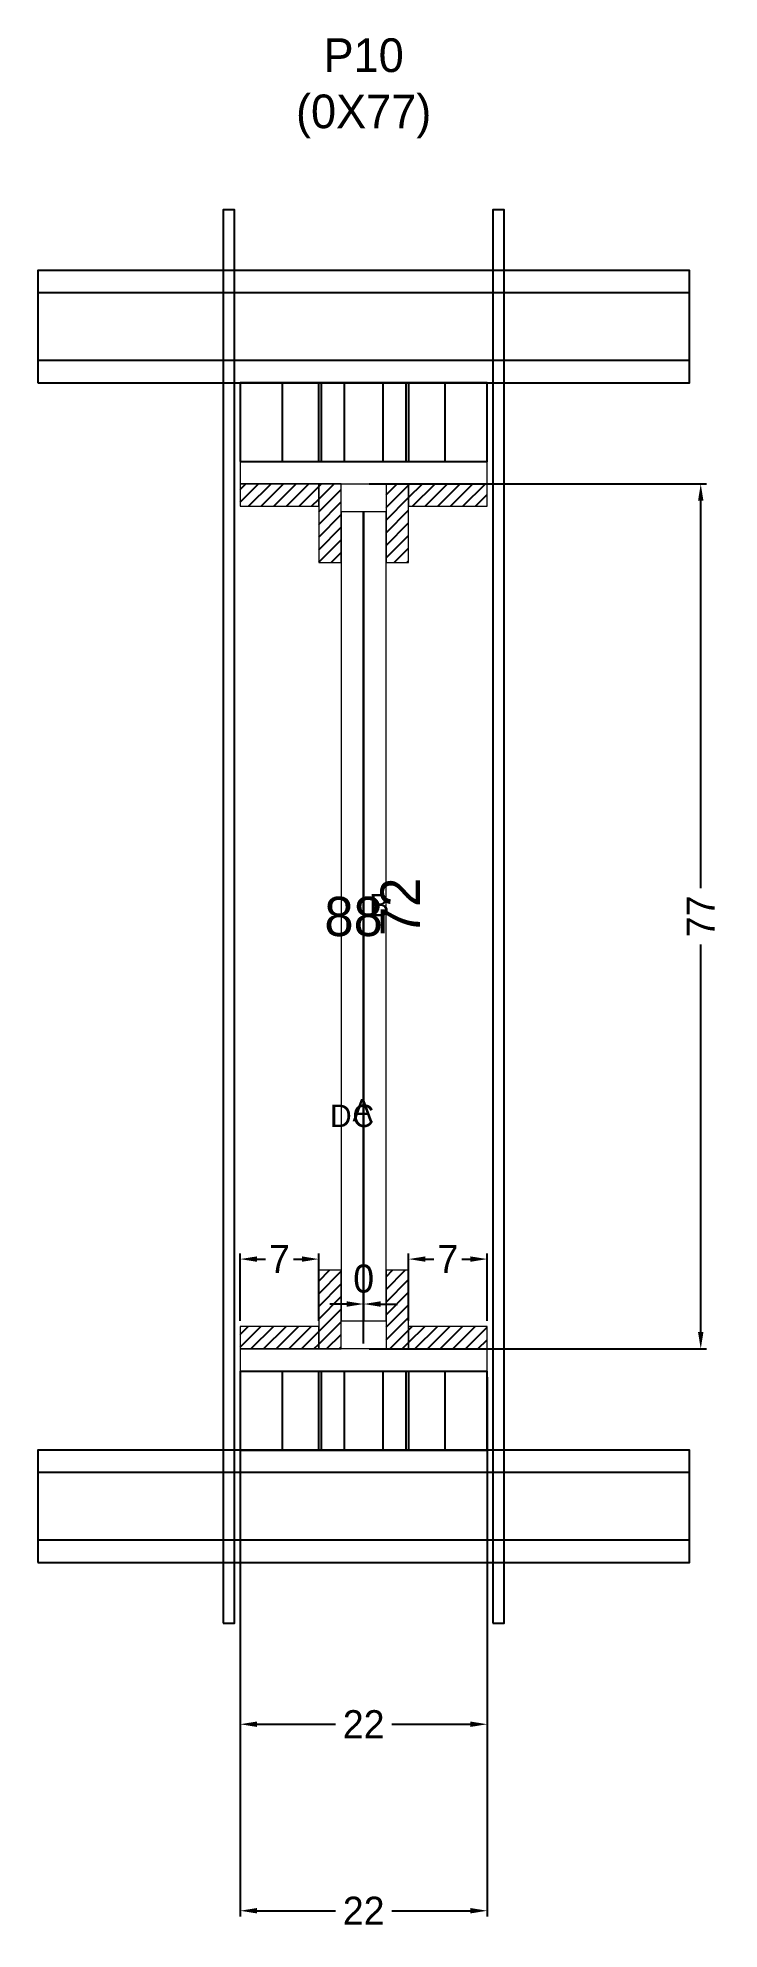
# Model space of a CAD drawing. Header units: centimetres. Extents: x -58 to 63, y -40 to 296.
import ezdxf

# ---------------------------------------------------------------- set-up
doc = ezdxf.new("R2010")
doc.units = ezdxf.units.CM
for name, color, linetype in [('CHAPA', 140, 'Continuous'), ('COTA', 241, 'Continuous'), ('Hachura', 251, 'Continuous'), ('Madeira', 30, 'Continuous'), ('NOMENCLATURA', 7, 'Continuous'), ('Painéis', 200, 'Continuous'), ('Perfil Metálico', 150, 'Continuous'), ('SARRAFO', 251, 'Continuous'), ('TEXTO_GERAL', 7, 'Continuous')]:
    doc.layers.add(name, color=color, linetype=linetype)
doc.dimstyles.new('cotax2', dxfattribs={"dimtxt": 2.5, "dimasz": 1.5, "dimexe": 0.5, "dimexo": 0.5, "dimgap": 0.5, "dimtad": 1, "dimcen": 2.5, "dimazin": 3, "dimtfac": 1, "dimtmove": 0, "dimatfit": 3})
pattern_1 = [(45, (0, 0), (-1.122532, 1.122532), [])]

# ---------------------------------------------------------------- blocks, each defined once
blk = doc.blocks.new('_CLOSEDFILLED')
at = {"color": 0, "linetype": 'BYBLOCK'}
blk.add_solid([(-1, 0.16), (0, 0), (-1, -0.16)], dxfattribs=at)
blk = doc.blocks.new('*D1')
for p, q in [((-22, 58), (-22, -38)), ((22, 58), (22, -38)), ((-19, -37), (-5, -37)), ((5, -37), (19, -37))]:
    blk.add_line(p, q)
at = {"layer": 'Defpoints'}
for p in [(-22, 59), (22, 59), (-22, -37)]:
    blk.add_point(p, dxfattribs=at)
at = {"layer": 'COTA', "xscale": 3, "yscale": 3, "rotation": 180}
blk.add_blockref('_CLOSEDFILLED', (-22, -37), dxfattribs=at)
at = {"layer": 'COTA', "xscale": 3, "yscale": 3}
blk.add_blockref('_CLOSEDFILLED', (22, -37), dxfattribs=at)
at = {"layer": 'COTA', "insert": (0, -37), "char_height": 5, "attachment_point": 5}
blk.add_mtext('22', dxfattribs=at)
blk = doc.blocks.new('*D2')
for p, q in [((-3, 71), (-6, 71)), ((0, 64), (0, 72)), ((0, 64), (0, 72)), ((0, 71), (0, 71)), ((3, 71), (6, 71))]:
    blk.add_line(p, q)
at = {"layer": 'Defpoints'}
for p in [(0, 71), (0, 63), (0, 63)]:
    blk.add_point(p, dxfattribs=at)
at = {"layer": 'COTA', "xscale": 3, "yscale": 3}
blk.add_blockref('_CLOSEDFILLED', (0, 71), dxfattribs=at)
at = {"layer": 'COTA', "xscale": 3, "yscale": 3, "rotation": 180}
blk.add_blockref('_CLOSEDFILLED', (0, 71), dxfattribs=at)
at = {"layer": 'COTA', "insert": (0, 75.5), "char_height": 5, "attachment_point": 5}
blk.add_mtext('0', dxfattribs=at)
blk = doc.blocks.new('*D3')
for p, q in [((1, 217), (61, 217)), ((60, 145), (60, 214)), ((60, 66), (60, 135)), ((1, 63), (61, 63))]:
    blk.add_line(p, q)
at = {"layer": 'Defpoints'}
for p in [(0, 217), (0, 63), (60, 63)]:
    blk.add_point(p, dxfattribs=at)
at = {"layer": 'COTA', "xscale": 3, "yscale": 3}
for p, rotation in [((60, 217), 90), ((60, 63), -90.00000000000001)]:
    blk.add_blockref('_CLOSEDFILLED', p, dxfattribs=dict(at, rotation=rotation))
at = {"layer": 'COTA', "insert": (60, 140), "char_height": 5, "attachment_point": 5, "rotation": 90}
blk.add_mtext('77', dxfattribs=at)
blk = doc.blocks.new('*D4')
for p, q in [((-22, 68), (-22, 80)), ((-19, 79), (-17.5, 79)), ((-12.5, 79), (-11, 79)), ((-8, 68), (-8, 80))]:
    blk.add_line(p, q)
at = {"layer": 'Defpoints'}
for p in [(-22, 79), (-22, 67), (-8, 67)]:
    blk.add_point(p, dxfattribs=at)
at = {"layer": 'COTA', "xscale": 3, "yscale": 3, "rotation": 180}
blk.add_blockref('_CLOSEDFILLED', (-22, 79), dxfattribs=at)
at = {"layer": 'COTA', "xscale": 3, "yscale": 3}
blk.add_blockref('_CLOSEDFILLED', (-8, 79), dxfattribs=at)
at = {"layer": 'COTA', "insert": (-15, 79), "char_height": 5, "attachment_point": 5}
blk.add_mtext('7', dxfattribs=at)
blk = doc.blocks.new('*D5')
for p, q in [((8, 68), (8, 80)), ((11, 79), (12.5, 79)), ((17.5, 79), (19, 79)), ((22, 68), (22, 80))]:
    blk.add_line(p, q)
at = {"layer": 'Defpoints'}
for p in [(8, 79), (8, 67), (22, 67)]:
    blk.add_point(p, dxfattribs=at)
at = {"layer": 'COTA', "xscale": 3, "yscale": 3, "rotation": 180}
blk.add_blockref('_CLOSEDFILLED', (8, 79), dxfattribs=at)
at = {"layer": 'COTA', "xscale": 3, "yscale": 3}
blk.add_blockref('_CLOSEDFILLED', (22, 79), dxfattribs=at)
at = {"layer": 'COTA', "insert": (15, 79), "char_height": 5, "attachment_point": 5}
blk.add_mtext('7', dxfattribs=at)
blk = doc.blocks.new('*D6')
for p, q in [((-22, 25.2), (-22, -4.8)), ((22, 25.2), (22, -4.8)), ((-19, -3.8), (-5, -3.8)), ((5, -3.8), (19, -3.8))]:
    blk.add_line(p, q)
at = {"layer": 'Defpoints'}
for p in [(-22, 26.2), (22, 26.2), (-22, -3.8)]:
    blk.add_point(p, dxfattribs=at)
at = {"layer": 'COTA', "xscale": 3, "yscale": 3, "rotation": 180}
blk.add_blockref('_CLOSEDFILLED', (-22, -3.8), dxfattribs=at)
at = {"layer": 'COTA', "xscale": 3, "yscale": 3}
blk.add_blockref('_CLOSEDFILLED', (22, -3.8), dxfattribs=at)
at = {"layer": 'COTA', "insert": (0, -3.8), "char_height": 5, "attachment_point": 5}
blk.add_mtext('22', dxfattribs=at)

msp = doc.modelspace()

# ---------------------------------------------------------------- hatches: boundary and pattern name
at = {"layer": 'Hachura'}
h = msp.add_hatch(dxfattribs=at)
h.set_pattern_fill('ANSI31')
h.set_pattern_definition(pattern_1)
h.paths.add_polyline_path([(-22, 213), (-8, 213), (-8, 217), (-22, 217)])
h = msp.add_hatch(dxfattribs=at)
h.set_pattern_fill('ANSI31')
h.set_pattern_definition(pattern_1)
h.paths.add_polyline_path([(-8, 203), (-4, 203), (-4, 217), (-8, 217)])
h = msp.add_hatch(dxfattribs=at)
h.set_pattern_fill('ANSI31')
h.set_pattern_definition(pattern_1)
h.paths.add_polyline_path([(4, 203), (8, 203), (8, 217), (4, 217)])
h = msp.add_hatch(dxfattribs=at)
h.set_pattern_fill('ANSI31')
h.set_pattern_definition(pattern_1)
h.paths.add_polyline_path([(8, 213), (22, 213), (22, 217), (8, 217)])
h = msp.add_hatch(dxfattribs=at)
h.set_pattern_fill('ANSI31')
h.set_pattern_definition(pattern_1)
h.paths.add_polyline_path([(-8, 63), (-4, 63), (-4, 77), (-8, 77)])
h = msp.add_hatch(dxfattribs=at)
h.set_pattern_fill('ANSI31')
h.set_pattern_definition(pattern_1)
h.paths.add_polyline_path([(4, 63), (8, 63), (8, 77), (4, 77)])
h = msp.add_hatch(dxfattribs=at)
h.set_pattern_fill('ANSI31')
h.set_pattern_definition(pattern_1)
h.paths.add_polyline_path([(-22, 63), (-8, 63), (-8, 67), (-22, 67)])
h = msp.add_hatch(dxfattribs=at)
h.set_pattern_fill('ANSI31')
h.set_pattern_definition(pattern_1)
h.paths.add_polyline_path([(8, 63), (22, 63), (22, 67), (8, 67)])

# ---------------------------------------------------------------- linework, layer by layer
at = {"layer": 'CHAPA', "lineweight": 18}
for points in [[(-22, 217), (22, 217), (22, 221), (-22, 221)], [(-22, 217), (22, 217), (22, 221), (-22, 221)], [(-4, 68), (0, 68), (0, 212), (-4, 212)], [(-4, 68), (0, 68), (0, 212), (-4, 212)], [(0, 68), (4, 68), (4, 212), (0, 212)], [(0, 68), (4, 68), (4, 212), (0, 212)], [(-22, 59), (22, 59), (22, 63), (-22, 63)], [(-22, 59), (22, 59), (22, 63), (-22, 63)]]:
    msp.add_lwpolyline(points, close=True, dxfattribs=at)
at = {"layer": 'Hachura'}
for points in [[(-25, 14.2), (-23, 14.2), (-23, 265.8), (-25, 265.8)], [(23, 14.2), (25, 14.2), (25, 265.8), (23, 265.8)]]:
    msp.add_lwpolyline(points, close=True, dxfattribs=at)
at = {"layer": 'Madeira', "color": 126}
for points in [[(-22, 221), (22, 221), (22, 235), (-22, 235)], [(-22, 221), (-8, 221), (-8, 235), (-22, 235)], [(-14.5, 221), (-7.5, 221), (-7.5, 235), (-14.5, 235)], [(-3.5, 221), (3.5, 221), (3.5, 235), (-3.5, 235)], [(7.5, 221), (14.5, 221), (14.5, 235), (7.5, 235)], [(8, 221), (22, 221), (22, 235), (8, 235)], [(-22, 45), (22, 45), (22, 59), (-22, 59)], [(-22, 45), (-8, 45), (-8, 59), (-22, 59)], [(-14.5, 45), (-7.5, 45), (-7.5, 59), (-14.5, 59)], [(-3.5, 45), (3.5, 45), (3.5, 59), (-3.5, 59)], [(7.5, 45), (14.5, 45), (14.5, 59), (7.5, 59)], [(8, 45), (22, 45), (22, 59), (8, 59)]]:
    msp.add_lwpolyline(points, close=True, dxfattribs=at)
at = {"layer": 'Painéis'}
msp.add_lwpolyline([(0, 68), (0, 68), (0, 212), (0, 212)], close=True, dxfattribs=at)
at = {"layer": 'Perfil Metálico', "color": 224}
for points in [[(-58, 235), (58, 235), (58, 255), (-58, 255)], [(-58, 239), (58, 239), (58, 251), (-58, 251)], [(-58, 25), (58, 25), (58, 45), (-58, 45)], [(-58, 29), (58, 29), (58, 41), (-58, 41)]]:
    msp.add_lwpolyline(points, close=True, dxfattribs=at)
at = {"layer": 'SARRAFO', "color": 251, "lineweight": 13}
for points in [[(-22, 213), (-8, 213), (-8, 217), (-22, 217)], [(-8, 203), (-4, 203), (-4, 217), (-8, 217)], [(4, 203), (8, 203), (8, 217), (4, 217)], [(8, 213), (22, 213), (22, 217), (8, 217)], [(-8, 63), (-4, 63), (-4, 77), (-8, 77)], [(4, 63), (8, 63), (8, 77), (4, 77)], [(-22, 63), (-8, 63), (-8, 67), (-22, 67)], [(8, 63), (22, 63), (22, 67), (8, 67)]]:
    msp.add_lwpolyline(points, close=True, dxfattribs=at)

# ---------------------------------------------------------------- texts
at = {"layer": 'COTA'}
msp.add_text('72', height=7, rotation=90, dxfattribs=at).set_placement((10, 136.5))
msp.add_text('88', height=7, dxfattribs=at).set_placement((-7, 136.5))
at = {"layer": 'NOMENCLATURA', "insert": (0, 278.5), "char_height": 6, "attachment_point": 8}
msp.add_mtext('P10\\P(0X77)', dxfattribs=at)
at = {"layer": 'TEXTO_GERAL'}
for s, p in [('B', (1, 140)), ('D', (-6, 102.5)), ('A', (-2, 103.5)), ('C', (-2, 102.5))]:
    msp.add_text(s, height=4, dxfattribs=at).set_placement(p)

# ---------------------------------------------------------------- dimensions: what is measured, and where the dimension line sits
at = {"layer": 'COTA'}
dim = msp.add_linear_dim(base=(60, 63), p1=(0, 63), p2=(0, 217), angle=90, dimstyle='cotax2', dxfattribs=at)
dim.commit()
dim.dimension.update_dxf_attribs({"geometry": '*D3', "text_midpoint": (60, 140)})
for base, p1, p2, picture, middle in [((-22, 79), (-22, 67), (-8, 67), '*D4', (-15, 79)), ((8, 79), (8, 67), (22, 67), '*D5', (15, 79)), ((0, 71), (0, 63), (0, 63), '*D2', (0, 75.5)), ((-22, -37), (-22, 59), (22, 59), '*D1', (0, -37)), ((-22, -3.8), (-22, 26.2), (22, 26.2), '*D6', (0, -3.8))]:
    dim = msp.add_linear_dim(base=base, p1=p1, p2=p2, dimstyle='cotax2', dxfattribs=at)
    dim.commit()
    dim.dimension.update_dxf_attribs({"geometry": picture, "text_midpoint": middle})

doc.saveas('drawing.dxf')
